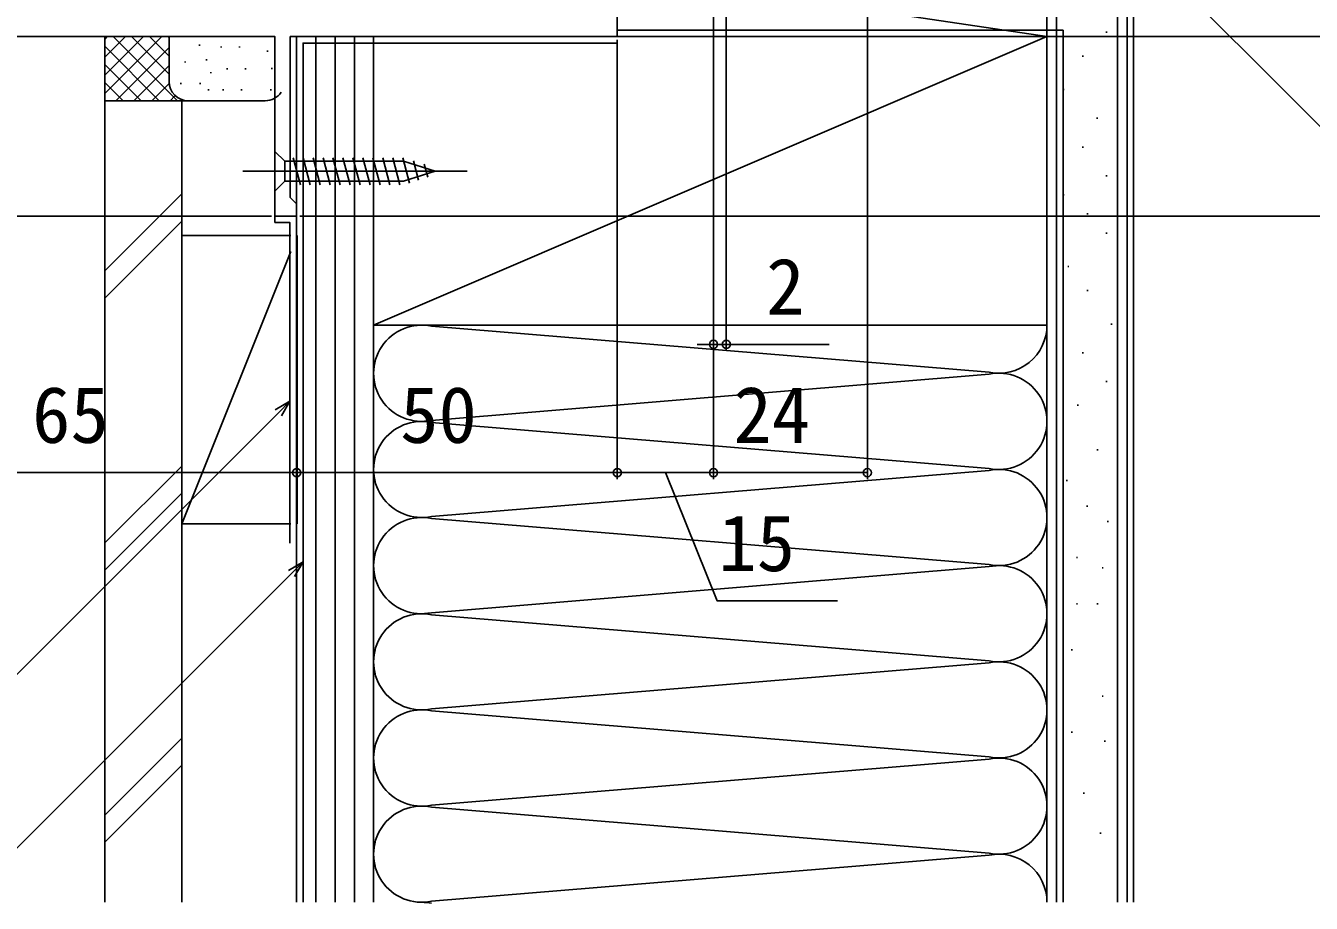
# Model space of a CAD drawing. Units: millimetres, scale not verified. Extents: x -525 to 525, y -783 to 778.
# Drawn here: x -342.2 to -141.8, y -67.9 to 69 of the extents above; entities that cross this region are included whole.
import ezdxf
from ezdxf.enums import TextEntityAlignment as Align

# ---------------------------------------------------------------- set-up
doc = ezdxf.new("R2010")
doc.units = ezdxf.units.MM
doc.header["$LTSCALE"] = 4
for name, color, linetype in [('0-2_YKK_11', 7, 'Continuous'), ('0-5_YKK_13', 4, 'Continuous'), ('0-7_YKK_D', 6, 'Continuous'), ('0-9_YSS_K', 3, 'Continuous'), ('0-A_YSS_KE', 3, 'Continuous')]:
    doc.layers.add(name, color=color, linetype=linetype)
doc.styles.add('ＭＳ ゴシック', font='')
doc.styles.get('ＭＳ ゴシック').set_extended_font_data('MS Gothic')

msp = doc.modelspace()

# ---------------------------------------------------------------- linework, layer by layer
at = {"layer": '0-2_YKK_11'}
msp.add_lwpolyline([(-364, 67.3), (-303.4, 67.3), (-303.4, 39.3), (-300, 39.3), (-300, 41.2), (-300.5, 41.7), (-301, 42.2), (-301, 67.3), (-250, 67.3), (-250, 71.542), (-250.12, 71.725), (-250.12, 72.275), (-250, 72.458), (-250, 75.1)], dxfattribs=at)
at = {"layer": '0-5_YKK_13'}
for p, q in [((-303.4, 49.4), (-303.4, 43.2)), ((-303.4, 49.4), (-301.85, 47.85)), ((-299.423, 44.2), (-300.549, 48.4)), ((-297.87, 44.2), (-298.996, 48.4)), ((-296.318, 44.2), (-297.443, 48.4)), ((-294.765, 44.2), (-295.89, 48.4)), ((-293.212, 44.2), (-294.337, 48.4)), ((-291.659, 44.2), (-292.784, 48.4)), ((-290.106, 44.2), (-291.231, 48.4)), ((-288.553, 44.2), (-289.678, 48.4)), ((-287, 44.2), (-288.125, 48.4)), ((-285.447, 44.2), (-286.573, 48.4)), ((-283.894, 44.2), (-285.02, 48.4)), ((-282.411, 44.459), (-283.467, 48.4)), ((-308.4, 46.3), (-273.4, 46.3)), ((-283.316, 47.85), (-301.85, 47.85)), ((-301.85, 47.85), (-301.85, 44.75)), ((-278.4, 46.3), (-283.316, 47.85)), ((-278.4, 46.3), (-283.316, 44.75)), ((-280.979, 44.91), (-281.792, 47.946)), ((-279.547, 45.362), (-280.096, 47.412)), ((-303.4, 43.2), (-301.85, 44.75)), ((-301.85, 44.75), (-283.316, 44.75))]:
    msp.add_line(p, q, dxfattribs=at)
at = {"layer": '0-7_YKK_D'}
for p, q in [((-211, 152.1), (-211, -1.7)), ((-233, 97.3), (-233, 18.3)), ((-235, 94.3), (-235, 18.3)), ((-235, 94.3), (-235, -1.7)), ((-235, 94.298), (-235, -1.7)), ((-250, 66.8), (-250, -1.7)), ((-249.5, 67.3), (-58, 67.3)), ((-249.5, 67.3), (-38, 67.3)), ((-249.5, 67.3), (-38, 67.3)), ((-303.9, 39.3), (-386, 39.3)), ((-300, 38.8), (-300, -1.7)), ((-300, 38.8), (-300, -1.7)), ((-299.5, 39.3), (-38, 39.3)), ((-250, 37.3), (-250, -1.7)), ((-235, 19.3), (-237.55, 19.3)), ((-235, 19.3), (-233, 19.3)), ((-233, 19.3), (-216.945, 19.3)), ((-300, -0.7), (-365, -0.7)), ((-250, -0.7), (-300, -0.7)), ((-235, -0.7), (-250, -0.7)), ((-235, -0.7), (-211, -0.7))]:
    msp.add_line(p, q, dxfattribs=at)
for points in [[(-170.924, 83.85), (-169.121, 82.047), (-106.374, 19.3), (-49.519, 19.3)], [(-301.051, 10.44), (-302.854, 8.637), (-346.836, -35.346), (-349.393, -35.346), (-437.62, -35.346)], [(-303.337, 9.12), (-301.051, 10.44), (-302.371, 8.154)], [(-242.5, -0.7), (-234.407, -20.7), (-215.679, -20.7)], [(-299, -14.63), (-300.803, -16.433), (-345.868, -61.498), (-435.75, -61.498)], [(-301.286, -15.95), (-299, -14.63), (-300.32, -16.916)]]:
    msp.add_lwpolyline(points, dxfattribs=at)
for centre in [(-235, 19.3), (-233, 19.3), (-300, -0.7), (-300, -0.7), (-250, -0.7), (-250, -0.7), (-235, -0.7), (-235, -0.7), (-211, -0.7)]:
    msp.add_circle(centre, 0.637, dxfattribs=at)
at = {"layer": '0-9_YSS_K'}
for p, q in [((-181.5, 77.3), (-181.5, -67.7)), ((-172, 77.3), (-172, -67.7)), ((-169.5, -67.7), (-169.5, 77.3)), ((-329.901, 61.271), (-323.871, 67.3)), ((-329.901, 66.927), (-329.528, 67.3)), ((-329.901, 64.099), (-326.7, 67.3)), ((-329.901, 57.3), (-329.901, 67.3)), ((-329.901, 58.442), (-321.043, 67.3)), ((-328.587, 67.3), (-318.587, 57.3)), ((-325.759, 67.3), (-319.901, 61.442)), ((-322.93, 67.3), (-319.901, 64.271)), ((-320.102, 67.3), (-319.901, 67.099)), ((-319.901, 60.3), (-319.901, 67.3)), ((-300, 67.3), (-300, -67.7)), ((-288, 67.3), (-300, 67.3)), ((-297, -67.7), (-297, 67.3)), ((-294, -67.7), (-294, 67.3)), ((-291, 67.3), (-291, -67.7)), ((-288, -67.7), (-288, 67.3)), ((-288, 22.3), (-183, 67.3)), ((-183, 67.3), (-250, 67.3)), ((-173.801, 67.986), (-173.601, 67.986)), ((-329.901, 65.785), (-321.416, 57.3)), ((-328.215, 57.3), (-319.901, 65.614)), ((-315.145, 66.084), (-315.145, 65.884)), ((-311.771, 65.78), (-311.771, 65.58)), ((-308.93, 65.78), (-308.93, 65.58)), ((-304.548, 65.112), (-304.548, 64.912)), ((-177.531, 64.256), (-177.331, 64.256)), ((-329.901, 62.957), (-324.244, 57.3)), ((-325.386, 57.3), (-319.901, 62.785)), ((-317.405, 63.443), (-317.405, 63.243)), ((-314.059, 63.777), (-314.059, 63.577)), ((-310.825, 62.377), (-310.825, 62.177)), ((-307.985, 62.377), (-307.985, 62.177)), ((-303.88, 62.442), (-303.88, 62.242)), ((-313.4, 61.774), (-313.4, 61.574)), ((-329.901, 60.128), (-327.072, 57.3)), ((-322.558, 57.3), (-319.883, 59.975)), ((-318.073, 60.105), (-318.073, 59.905)), ((-315.06, 60.105), (-315.06, 59.905)), ((-313.734, 59.104), (-313.734, 58.904)), ((-311.437, 59.104), (-311.437, 58.904)), ((-308.596, 59.104), (-308.596, 58.904)), ((-304.05, 59.104), (-304.05, 58.904)), ((-180.514, 59.034), (-180.314, 59.034)), ((-316.901, 57.3), (-329.901, 57.3)), ((-319.729, 57.3), (-318.935, 58.095)), ((-304.901, 57.3), (-316.901, 57.3)), ((-175.293, 54.558), (-175.093, 54.558)), ((-177.531, 50.082), (-177.331, 50.082)), ((-173.801, 45.606), (-173.601, 45.606)), ((-317.901, 42.758), (-329.901, 30.758)), ((-180.514, 42.622), (-180.314, 42.622)), ((-329.901, 26.515), (-317.901, 38.515)), ((-176.785, 39.638), (-176.585, 39.638)), ((-317.901, -8.7), (-317.901, 36.3)), ((-300.901, 36.3), (-317.901, 36.3)), ((-299.901, 36.3), (-299.901, -8.7)), ((-173.801, 36.654), (-173.601, 36.654)), ((-317.901, -8.7), (-300.901, 33.8)), ((-179.768, 31.432), (-179.568, 31.432)), ((-176.785, 27.703), (-176.585, 27.703)), ((-288, 22.3), (-288, -67.7)), ((-278.968, 22.142), (-192.031, 14.958)), ((-183, -41.423), (-183, 22.3)), ((-173.055, 22.481), (-172.855, 22.481)), ((-177.531, 18.005), (-177.331, 18.005)), ((-278.968, 7.458), (-192.031, 14.642)), ((-173.801, 13.529), (-173.601, 13.529)), ((-178.277, 9.799), (-178.077, 9.799)), ((-192.031, -0.042), (-278.968, 7.142)), ((-175.217, 2.868), (-175.017, 2.868)), ((-317.901, 0.331), (-329.901, -11.669)), ((-278.968, -7.542), (-192.031, -0.358)), ((-180.019, -1.934), (-179.819, -1.934)), ((-317.901, -3.911), (-329.901, -15.911)), ((-176.817, -5.935), (-176.617, -5.935)), ((-278.968, -7.858), (-192.031, -15.042)), ((-317.901, -8.7), (-300.901, -8.7)), ((-173.616, -8.336), (-173.416, -8.336)), ((-178.418, -13.939), (-178.218, -13.939)), ((-192.031, -15.358), (-278.968, -22.542)), ((-174.417, -15.539), (-174.217, -15.539)), ((-178.418, -21.141), (-178.218, -21.141)), ((-175.217, -21.141), (-175.017, -21.141)), ((-278.968, -22.858), (-192.031, -30.042)), ((-179.218, -28.344), (-179.018, -28.344)), ((-192.031, -30.358), (-278.968, -37.542)), ((-174.417, -35.547), (-174.217, -35.547)), ((-192.031, -45.042), (-278.968, -37.858)), ((-317.901, -42.095), (-329.901, -54.095)), ((-179.218, -41.149), (-179.018, -41.149)), ((-174.083, -42.573), (-173.883, -42.573)), ((-278.968, -52.542), (-192.031, -45.358)), ((-317.901, -46.338), (-329.901, -58.338)), ((-177.359, -50.683), (-177.159, -50.683)), ((-278.968, -52.858), (-192.031, -60.042)), ((-174.765, -56.91), (-174.565, -56.91)), ((-192.031, -60.358), (-278.968, -67.542))]:
    msp.add_line(p, q, dxfattribs=at)
for points in [[(-250, 77.3), (-183, 77.3), (-183, 67.3)], [(-250, 67.3), (-250, 77.3), (-183, 67.3)]]:
    msp.add_lwpolyline(points, dxfattribs=at)
for centre, radius, start, end in [((-316.901, 60.3), 3, 180, 270), ((-304.901, 60.3), 3, 270, 326.44238), ((-280.5, 14.8), 7.5, 78.21647, 281.78351), ((-190.5, 22.3), 7.5, 258.21646, 0), ((-190.5, 7.3), 7.5, 258.21646, 101.78354), ((-280.5, -0.2), 7.5, 78.21647, 281.78351), ((-190.5, -7.7), 7.5, 258.21646, 101.78354), ((-280.5, -15.2), 7.5, 78.21647, 281.78351), ((-190.5, -22.7), 7.5, 258.21646, 101.78354), ((-280.5, -30.2), 7.5, 78.21647, 281.78352), ((-190.5, -37.7), 7.5, 258.21646, 101.78354), ((-280.5, -45.2), 7.5, 78.21647, 281.78351), ((-190.5, -52.7), 7.5, 258.21646, 101.78354), ((-280.5, -60.2), 7.5, 78.21647, 281.78351), ((-190.5, -67.7), 7.5, 359.99997, 101.78354), ((-280.5, -75.2), 7.5, 78.21647, 90.06416)]:
    msp.add_arc(centre, radius, start, end, dxfattribs=at)
at = {"layer": '0-A_YSS_KE'}
for p, q in [((-183, -67.7), (-183, 77.3)), ((-170.5, -67.7), (-170.5, 77.3)), ((-180.5, 68.3), (-250, 68.3)), ((-180.5, 68.3), (-180.5, -67.7)), ((-303.4, 38.3), (-303.4, 63.3)), ((-329.901, -67.7), (-329.901, 57.3)), ((-288, 22.3), (-183, 22.3))]:
    msp.add_line(p, q, dxfattribs=at)
for points in [[(-299, -67.7), (-299, 66.3), (-250, 66.3)], [(-183, 22.3), (-183, 67.3), (-288, 67.3), (-288, 22.3)], [(-317.901, -67.7), (-317.901, 57.3), (-329.901, 57.3)], [(-303.4, 38.3), (-301.051, 38.3), (-301.051, -11.7)]]:
    msp.add_lwpolyline(points, dxfattribs=at)

# ---------------------------------------------------------------- texts
at = {"layer": '0-7_YKK_D', "style": 'ＭＳ ゴシック'}
for s, p in [('2', (-226.786, 21.3)), ('65', (-341.261, 1.3)), ('50', (-283.863, 1.3)), ('24', (-231.898, 1.3)), ('15', (-234.248, -18.7))]:
    msp.add_text(s, height=8.798, dxfattribs=at).set_placement(p, align=Align.BOTTOM_LEFT)

doc.saveas('drawing.dxf')
